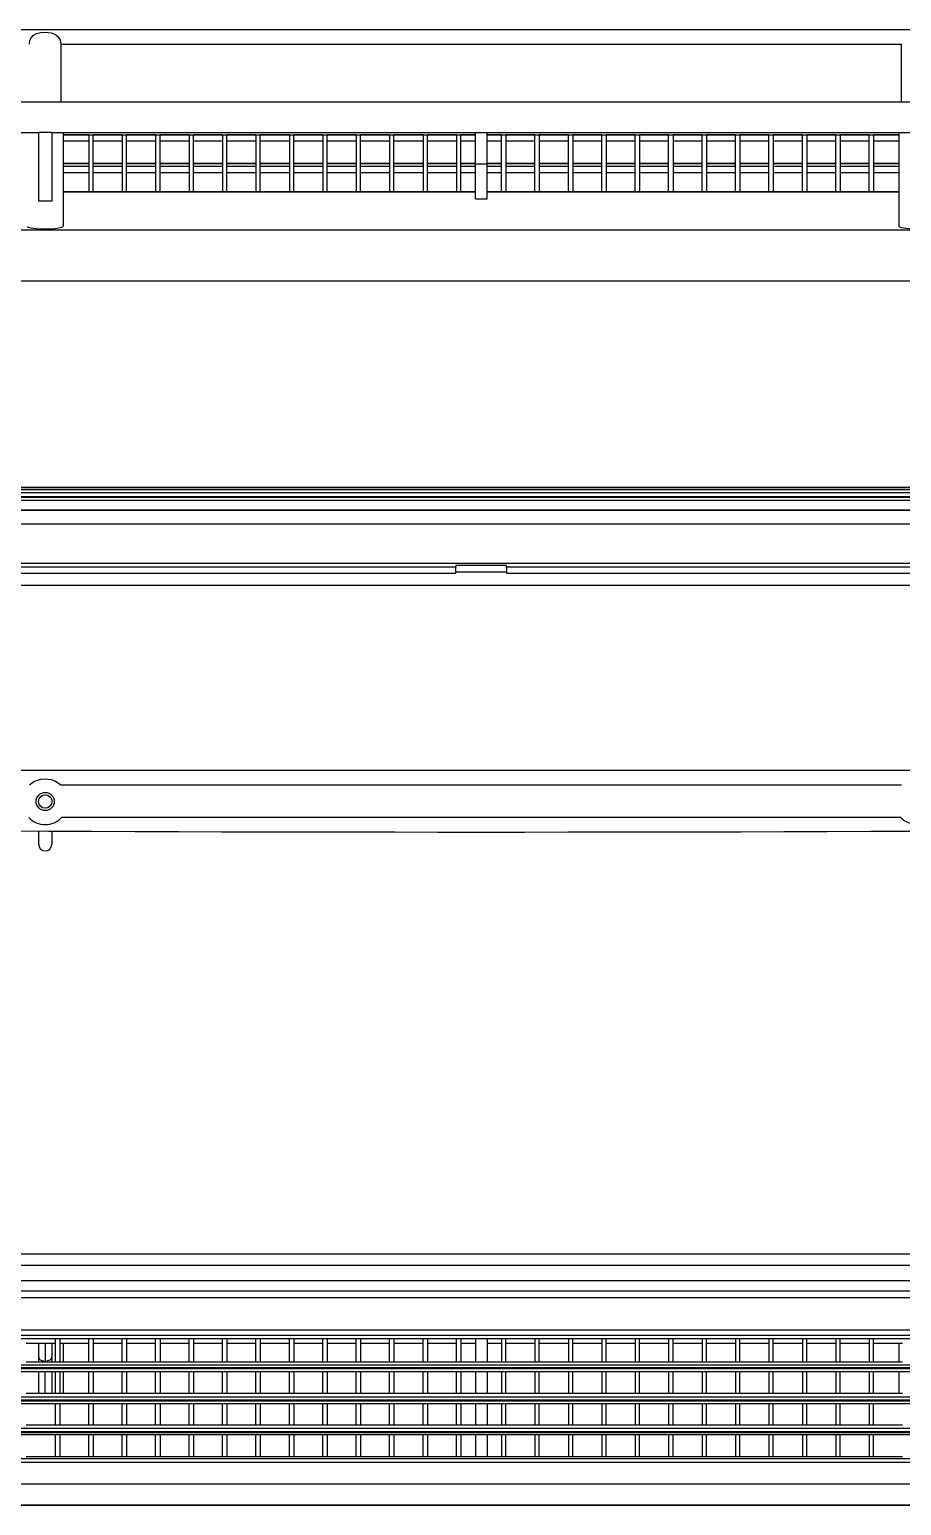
# Model space of a CAD drawing. Extents: x 13 to 261, y 40 to 142.
# Drawn here: x 78.3 to 138.3, y 40 to 141.6 of the extents above; entities that cross this region are included whole.
import ezdxf

# ---------------------------------------------------------------- set-up
doc = ezdxf.new("R2010")
doc.units = 0
doc.header["$MEASUREMENT"] = 0
doc.layers.get('0').update_dxf_attribs({"linetype": 'CONTINUOUS'})

msp = doc.modelspace()

# ---------------------------------------------------------------- linework, layer by layer
at = {"color": 7, "linetype": 'CONTINUOUS'}
for p, q in [((31.84, 141.59), (186.84, 141.59)), ((80.41, 140.59), (138.26, 140.59)), ((80.41, 140.59), (80.41, 136.59)), ((138.26, 136.59), (138.26, 140.59)), ((204.59, 136.59), (14.09, 136.59)), ((78.89, 134.54), (79.79, 134.54)), ((78.89, 129.79), (78.89, 134.54)), ((79.79, 134.54), (79.79, 129.79)), ((80.59, 128.05), (80.59, 134.49)), ((80.59, 134.34), (108.94, 134.34)), ((82.34, 134.34), (80.59, 134.34)), ((82.34, 134.34), (82.34, 130.43)), ((82.64, 130.43), (82.64, 134.34)), ((84.64, 134.34), (82.64, 134.34)), ((84.64, 134.34), (84.64, 130.43)), ((84.94, 130.43), (84.94, 134.34)), ((86.94, 134.34), (84.94, 134.34)), ((86.94, 134.34), (86.94, 130.43)), ((87.24, 130.43), (87.24, 134.34)), ((89.24, 134.34), (87.24, 134.34)), ((89.24, 134.34), (89.24, 130.43)), ((89.54, 130.43), (89.54, 134.34)), ((91.54, 134.34), (89.54, 134.34)), ((91.54, 134.34), (91.54, 130.43)), ((91.84, 130.43), (91.84, 134.34)), ((93.84, 134.34), (91.84, 134.34)), ((93.84, 134.34), (93.84, 130.43)), ((94.14, 130.43), (94.14, 134.34)), ((96.14, 134.34), (94.14, 134.34)), ((96.14, 134.34), (96.14, 130.43)), ((96.44, 130.43), (96.44, 134.34)), ((98.44, 134.34), (96.44, 134.34)), ((98.44, 134.34), (98.44, 130.43)), ((98.74, 130.43), (98.74, 134.34)), ((100.74, 134.34), (98.74, 134.34)), ((100.74, 134.34), (100.74, 130.43)), ((101.04, 130.43), (101.04, 134.34)), ((103.04, 134.34), (101.04, 134.34)), ((103.04, 134.34), (103.04, 130.43)), ((103.34, 130.43), (103.34, 134.34)), ((105.34, 134.34), (103.34, 134.34)), ((105.34, 134.34), (105.34, 130.43)), ((105.64, 130.43), (105.64, 134.34)), ((107.64, 134.34), (105.64, 134.34)), ((107.64, 134.34), (107.64, 130.43)), ((107.94, 130.43), (107.94, 134.34)), ((108.94, 134.34), (107.94, 134.34)), ((109.74, 134.49), (108.94, 134.49)), ((108.94, 132.32), (108.94, 134.49)), ((109.74, 132.32), (109.74, 134.49)), ((109.74, 134.34), (138.09, 134.34)), ((110.74, 134.34), (109.74, 134.34)), ((110.74, 130.43), (110.74, 134.34)), ((111.04, 134.34), (111.04, 130.43)), ((113.04, 134.34), (111.04, 134.34)), ((113.04, 130.43), (113.04, 134.34)), ((113.34, 134.34), (113.34, 130.43)), ((115.34, 134.34), (113.34, 134.34)), ((115.34, 130.43), (115.34, 134.34)), ((115.64, 134.34), (115.64, 130.43)), ((117.64, 134.34), (115.64, 134.34)), ((117.64, 130.43), (117.64, 134.34)), ((117.94, 134.34), (117.94, 130.43)), ((119.94, 134.34), (117.94, 134.34)), ((119.94, 130.43), (119.94, 134.34)), ((120.24, 134.34), (120.24, 130.43)), ((122.24, 134.34), (120.24, 134.34)), ((122.24, 130.43), (122.24, 134.34)), ((122.54, 134.34), (122.54, 130.43)), ((124.54, 134.34), (122.54, 134.34)), ((124.54, 130.43), (124.54, 134.34)), ((124.84, 134.34), (124.84, 130.43)), ((126.84, 134.34), (124.84, 134.34)), ((126.84, 130.43), (126.84, 134.34)), ((127.14, 134.34), (127.14, 130.43)), ((129.14, 134.34), (127.14, 134.34)), ((129.14, 130.43), (129.14, 134.34)), ((129.44, 134.34), (129.44, 130.43)), ((131.44, 134.34), (129.44, 134.34)), ((131.44, 130.43), (131.44, 134.34)), ((131.74, 134.34), (131.74, 130.43)), ((133.74, 134.34), (131.74, 134.34)), ((133.74, 130.43), (133.74, 134.34)), ((134.04, 134.34), (134.04, 130.43)), ((136.04, 134.34), (134.04, 134.34)), ((136.04, 130.43), (136.04, 134.34)), ((136.34, 134.34), (136.34, 130.43)), ((138.09, 134.34), (136.34, 134.34)), ((138.09, 134.49), (138.09, 128.05)), ((82.34, 133.9), (80.59, 133.9)), ((84.64, 133.9), (82.64, 133.9)), ((86.94, 133.9), (84.94, 133.9)), ((89.24, 133.9), (87.24, 133.9)), ((91.54, 133.9), (89.54, 133.9)), ((93.84, 133.9), (91.84, 133.9)), ((96.14, 133.9), (94.14, 133.9)), ((98.44, 133.9), (96.44, 133.9)), ((100.74, 133.9), (98.74, 133.9)), ((103.04, 133.9), (101.04, 133.9)), ((105.34, 133.9), (103.34, 133.9)), ((107.64, 133.9), (105.64, 133.9)), ((108.94, 133.9), (107.94, 133.9)), ((110.74, 133.9), (109.74, 133.9)), ((113.04, 133.9), (111.04, 133.9)), ((115.34, 133.9), (113.34, 133.9)), ((117.64, 133.9), (115.64, 133.9)), ((119.94, 133.9), (117.94, 133.9)), ((122.24, 133.9), (120.24, 133.9)), ((124.54, 133.9), (122.54, 133.9)), ((126.84, 133.9), (124.84, 133.9)), ((129.14, 133.9), (127.14, 133.9)), ((131.44, 133.9), (129.44, 133.9)), ((133.74, 133.9), (131.74, 133.9)), ((136.04, 133.9), (134.04, 133.9)), ((138.09, 133.9), (136.34, 133.9)), ((82.34, 132.37), (80.59, 132.37)), ((82.34, 132.36), (80.59, 132.36)), ((82.34, 132.17), (80.59, 132.17)), ((84.64, 132.37), (82.64, 132.37)), ((84.64, 132.36), (82.64, 132.36)), ((84.64, 132.17), (82.64, 132.17)), ((86.94, 132.37), (84.94, 132.37)), ((86.94, 132.36), (84.94, 132.36)), ((86.94, 132.17), (84.94, 132.17)), ((89.24, 132.37), (87.24, 132.37)), ((89.24, 132.36), (87.24, 132.36)), ((89.24, 132.17), (87.24, 132.17)), ((91.54, 132.37), (89.54, 132.37)), ((91.54, 132.36), (89.54, 132.36)), ((91.54, 132.17), (89.54, 132.17)), ((93.84, 132.37), (91.84, 132.37)), ((93.84, 132.36), (91.84, 132.36)), ((93.84, 132.17), (91.84, 132.17)), ((96.14, 132.37), (94.14, 132.37)), ((96.14, 132.36), (94.14, 132.36)), ((96.14, 132.17), (94.14, 132.17)), ((98.44, 132.37), (96.44, 132.37)), ((98.44, 132.36), (96.44, 132.36)), ((98.44, 132.17), (96.44, 132.17)), ((100.74, 132.37), (98.74, 132.37)), ((100.74, 132.36), (98.74, 132.36)), ((100.74, 132.17), (98.74, 132.17)), ((103.04, 132.37), (101.04, 132.37)), ((103.04, 132.36), (101.04, 132.36)), ((103.04, 132.17), (101.04, 132.17)), ((105.34, 132.37), (103.34, 132.37)), ((105.34, 132.36), (103.34, 132.36)), ((105.34, 132.17), (103.34, 132.17)), ((107.64, 132.37), (105.64, 132.37)), ((107.64, 132.36), (105.64, 132.36)), ((107.64, 132.17), (105.64, 132.17)), ((108.94, 132.37), (107.94, 132.37)), ((108.94, 132.36), (107.94, 132.36)), ((108.94, 132.17), (107.94, 132.17)), ((109.74, 132.32), (108.94, 132.32)), ((108.94, 129.94), (108.94, 132.32)), ((110.74, 132.37), (109.74, 132.37)), ((110.74, 132.36), (109.74, 132.36)), ((109.74, 129.94), (109.74, 132.32)), ((110.74, 132.17), (109.74, 132.17)), ((113.04, 132.37), (111.04, 132.37)), ((113.04, 132.36), (111.04, 132.36)), ((113.04, 132.17), (111.04, 132.17)), ((115.34, 132.37), (113.34, 132.37)), ((115.34, 132.36), (113.34, 132.36)), ((115.34, 132.17), (113.34, 132.17)), ((117.64, 132.37), (115.64, 132.37)), ((117.64, 132.36), (115.64, 132.36)), ((117.64, 132.17), (115.64, 132.17)), ((119.94, 132.37), (117.94, 132.37)), ((119.94, 132.36), (117.94, 132.36)), ((119.94, 132.17), (117.94, 132.17)), ((122.24, 132.37), (120.24, 132.37)), ((122.24, 132.36), (120.24, 132.36)), ((122.24, 132.17), (120.24, 132.17)), ((124.54, 132.37), (122.54, 132.37)), ((124.54, 132.36), (122.54, 132.36)), ((124.54, 132.17), (122.54, 132.17)), ((126.84, 132.37), (124.84, 132.37)), ((126.84, 132.36), (124.84, 132.36)), ((126.84, 132.17), (124.84, 132.17)), ((129.14, 132.37), (127.14, 132.37)), ((129.14, 132.36), (127.14, 132.36)), ((129.14, 132.17), (127.14, 132.17)), ((131.44, 132.37), (129.44, 132.37)), ((131.44, 132.36), (129.44, 132.36)), ((131.44, 132.17), (129.44, 132.17)), ((133.74, 132.37), (131.74, 132.37)), ((133.74, 132.36), (131.74, 132.36)), ((133.74, 132.17), (131.74, 132.17)), ((136.04, 132.37), (134.04, 132.37)), ((136.04, 132.36), (134.04, 132.36)), ((136.04, 132.17), (134.04, 132.17)), ((138.09, 132.37), (136.34, 132.37)), ((138.09, 132.36), (136.34, 132.36)), ((138.09, 132.17), (136.34, 132.17)), ((82.34, 131.72), (80.59, 131.72)), ((84.64, 131.72), (82.64, 131.72)), ((86.94, 131.72), (84.94, 131.72)), ((89.24, 131.72), (87.24, 131.72)), ((91.54, 131.72), (89.54, 131.72)), ((93.84, 131.72), (91.84, 131.72)), ((96.14, 131.72), (94.14, 131.72)), ((98.44, 131.72), (96.44, 131.72)), ((100.74, 131.72), (98.74, 131.72)), ((103.04, 131.72), (101.04, 131.72)), ((105.34, 131.72), (103.34, 131.72)), ((107.64, 131.72), (105.64, 131.72)), ((108.94, 131.72), (107.94, 131.72)), ((110.74, 131.72), (109.74, 131.72)), ((113.04, 131.72), (111.04, 131.72)), ((115.34, 131.72), (113.34, 131.72)), ((117.64, 131.72), (115.64, 131.72)), ((119.94, 131.72), (117.94, 131.72)), ((122.24, 131.72), (120.24, 131.72)), ((124.54, 131.72), (122.54, 131.72)), ((126.84, 131.72), (124.84, 131.72)), ((129.14, 131.72), (127.14, 131.72)), ((131.44, 131.72), (129.44, 131.72)), ((133.74, 131.72), (131.74, 131.72)), ((136.04, 131.72), (134.04, 131.72)), ((138.09, 131.72), (136.34, 131.72)), ((108.94, 130.43), (80.59, 130.43)), ((108.94, 130.41), (80.59, 130.41)), ((138.09, 130.43), (109.74, 130.43)), ((138.09, 130.41), (109.74, 130.41)), ((79.79, 129.79), (78.89, 129.79)), ((108.94, 129.94), (109.74, 129.94)), ((185.84, 127.79), (32.84, 127.79)), ((25.67, 124.29), (193, 124.29)), ((188.29, 109.94), (30.39, 109.94)), ((30.39, 109.93), (188.29, 109.93)), ((30.41, 110.1), (188.29, 110.1)), ((188.29, 109.41), (30.39, 109.41)), ((30.39, 109.4), (188.29, 109.4)), ((188.22, 109.42), (30.45, 109.42)), ((188.09, 109.18), (30.58, 109.18)), ((188.09, 109.7), (30.59, 109.7)), ((187.09, 108.52), (31.59, 108.52)), ((187.09, 108.5), (31.59, 108.5)), ((188.39, 107.56), (30.29, 107.56)), ((188.39, 104.85), (30.29, 104.85)), ((111.09, 104.7), (107.59, 104.7)), ((107.59, 104.7), (107.59, 104.59)), ((111.09, 104.59), (111.09, 104.7)), ((107.59, 104.59), (56.64, 104.59)), ((56.64, 104.18), (107.59, 104.18)), ((107.59, 104.18), (107.59, 104.59)), ((107.59, 104.27), (111.09, 104.27)), ((162.04, 104.59), (111.09, 104.59)), ((111.09, 104.59), (111.09, 104.18)), ((111.09, 104.18), (162.04, 104.18)), ((186.84, 103.32), (31.84, 103.32)), ((31.84, 90.61), (186.84, 90.61)), ((80.41, 89.61), (138.26, 89.61)), ((78.89, 85.51), (78.89, 86.42)), ((79.79, 86.42), (79.79, 85.51)), ((138.21, 87.36), (80.46, 87.36)), ((193, 57.31), (25.67, 57.31)), ((13.09, 56.56), (205.59, 56.56)), ((205.59, 55.46), (13.09, 55.46)), ((188.48, 54.76), (30.19, 54.76)), ((188.39, 54.75), (30.29, 54.75)), ((188.39, 54.29), (30.29, 54.29)), ((188.39, 52.07), (30.29, 52.07)), ((31.59, 51.74), (187.09, 51.74)), ((31.59, 51.5), (187.09, 51.5)), ((78.04, 51.17), (80.04, 51.17)), ((78.89, 50.21), (78.89, 51.17)), ((79.34, 51.17), (79.34, 49.95)), ((79.79, 51.17), (79.79, 50.21)), ((80.04, 49.88), (80.04, 51.5)), ((80.34, 51.5), (80.34, 49.88)), ((80.34, 51.17), (82.34, 51.17)), ((80.59, 49.88), (80.59, 51.17)), ((82.34, 49.88), (82.34, 51.5)), ((82.64, 51.5), (82.64, 49.88)), ((82.64, 51.17), (84.64, 51.17)), ((84.64, 49.88), (84.64, 51.5)), ((84.94, 51.5), (84.94, 49.88)), ((84.94, 51.17), (86.94, 51.17)), ((86.94, 49.88), (86.94, 51.5)), ((87.24, 51.5), (87.24, 49.88)), ((87.24, 51.17), (89.24, 51.17)), ((89.24, 49.88), (89.24, 51.5)), ((89.54, 51.5), (89.54, 49.88)), ((89.54, 51.17), (91.54, 51.17)), ((91.54, 49.88), (91.54, 51.5)), ((91.84, 51.5), (91.84, 49.88)), ((91.84, 51.17), (93.84, 51.17)), ((93.84, 49.88), (93.84, 51.5)), ((94.14, 51.5), (94.14, 49.88)), ((94.14, 51.17), (96.14, 51.17)), ((96.14, 49.88), (96.14, 51.5)), ((96.44, 51.5), (96.44, 49.88)), ((96.44, 51.17), (98.44, 51.17)), ((98.44, 49.88), (98.44, 51.5)), ((98.74, 51.5), (98.74, 49.88)), ((98.74, 51.17), (100.74, 51.17)), ((100.74, 49.88), (100.74, 51.5)), ((101.04, 51.5), (101.04, 49.88)), ((101.04, 51.17), (103.04, 51.17)), ((103.04, 49.88), (103.04, 51.5)), ((103.34, 51.5), (103.34, 49.88)), ((103.34, 51.17), (105.34, 51.17)), ((105.34, 49.88), (105.34, 51.5)), ((105.64, 51.5), (105.64, 49.88)), ((105.64, 51.17), (107.64, 51.17)), ((107.64, 49.88), (107.64, 51.5)), ((107.94, 51.5), (107.94, 49.88)), ((107.94, 51.17), (108.94, 51.17)), ((108.94, 51.5), (108.94, 49.88)), ((109.74, 51.5), (109.74, 49.88)), ((109.74, 51.17), (110.74, 51.17)), ((110.74, 51.5), (110.74, 49.88)), ((111.04, 49.88), (111.04, 51.5)), ((111.04, 51.17), (113.04, 51.17)), ((113.04, 51.5), (113.04, 49.88)), ((113.34, 49.88), (113.34, 51.5)), ((113.34, 51.17), (115.34, 51.17)), ((115.34, 51.5), (115.34, 49.88)), ((115.64, 49.88), (115.64, 51.5)), ((115.64, 51.17), (117.64, 51.17)), ((117.64, 51.5), (117.64, 49.88)), ((117.94, 49.88), (117.94, 51.5)), ((117.94, 51.17), (119.94, 51.17)), ((119.94, 51.5), (119.94, 49.88)), ((120.24, 49.88), (120.24, 51.5)), ((120.24, 51.17), (122.24, 51.17)), ((122.24, 51.5), (122.24, 49.88)), ((122.54, 49.88), (122.54, 51.5)), ((122.54, 51.17), (124.54, 51.17)), ((124.54, 51.5), (124.54, 49.88)), ((124.84, 49.88), (124.84, 51.5)), ((124.84, 51.17), (126.84, 51.17)), ((126.84, 51.5), (126.84, 49.88)), ((127.14, 49.88), (127.14, 51.5)), ((127.14, 51.17), (129.14, 51.17)), ((129.14, 51.5), (129.14, 49.88)), ((129.44, 49.88), (129.44, 51.5)), ((129.44, 51.17), (131.44, 51.17)), ((131.44, 51.5), (131.44, 49.88)), ((131.74, 49.88), (131.74, 51.5)), ((131.74, 51.17), (133.74, 51.17)), ((133.74, 51.5), (133.74, 49.88)), ((134.04, 49.88), (134.04, 51.5)), ((134.04, 51.17), (136.04, 51.17)), ((136.04, 51.5), (136.04, 49.88)), ((136.34, 49.88), (136.34, 51.5)), ((136.34, 51.17), (138.34, 51.17)), ((138.09, 51.17), (138.09, 49.88)), ((80.04, 49.88), (78.04, 49.88)), ((78.89, 49.88), (78.89, 50.21)), ((79.34, 49.88), (79.34, 49.95)), ((79.79, 50.21), (79.79, 49.88)), ((80.34, 49.88), (80.04, 49.88)), ((82.34, 49.88), (80.34, 49.88)), ((82.64, 49.88), (82.34, 49.88)), ((84.64, 49.88), (82.64, 49.88)), ((84.94, 49.88), (84.64, 49.88)), ((86.94, 49.88), (84.94, 49.88)), ((87.24, 49.88), (86.94, 49.88)), ((89.24, 49.88), (87.24, 49.88)), ((89.54, 49.88), (89.24, 49.88)), ((91.54, 49.88), (89.54, 49.88)), ((91.84, 49.88), (91.54, 49.88)), ((93.84, 49.88), (91.84, 49.88)), ((94.14, 49.88), (93.84, 49.88)), ((96.14, 49.88), (94.14, 49.88)), ((96.44, 49.88), (96.14, 49.88)), ((98.44, 49.88), (96.44, 49.88)), ((98.74, 49.88), (98.44, 49.88)), ((100.74, 49.88), (98.74, 49.88)), ((101.04, 49.88), (100.74, 49.88)), ((103.04, 49.88), (101.04, 49.88)), ((103.34, 49.88), (103.04, 49.88)), ((105.34, 49.88), (103.34, 49.88)), ((105.64, 49.88), (105.34, 49.88)), ((107.64, 49.88), (105.64, 49.88)), ((107.94, 49.88), (107.64, 49.88)), ((108.94, 49.88), (107.94, 49.88)), ((109.74, 49.88), (108.94, 49.88)), ((110.74, 49.88), (109.74, 49.88)), ((111.04, 49.88), (110.74, 49.88)), ((113.04, 49.88), (111.04, 49.88)), ((113.34, 49.88), (113.04, 49.88)), ((115.34, 49.88), (113.34, 49.88)), ((115.64, 49.88), (115.34, 49.88)), ((117.64, 49.88), (115.64, 49.88)), ((117.94, 49.88), (117.64, 49.88)), ((119.94, 49.88), (117.94, 49.88)), ((120.24, 49.88), (119.94, 49.88)), ((122.24, 49.88), (120.24, 49.88)), ((122.54, 49.88), (122.24, 49.88)), ((124.54, 49.88), (122.54, 49.88)), ((124.84, 49.88), (124.54, 49.88)), ((126.84, 49.88), (124.84, 49.88)), ((127.14, 49.88), (126.84, 49.88)), ((129.14, 49.88), (127.14, 49.88)), ((129.44, 49.88), (129.14, 49.88)), ((131.44, 49.88), (129.44, 49.88)), ((131.74, 49.88), (131.44, 49.88)), ((133.74, 49.88), (131.74, 49.88)), ((134.04, 49.88), (133.74, 49.88)), ((136.04, 49.88), (134.04, 49.88)), ((136.34, 49.88), (136.04, 49.88)), ((138.34, 49.88), (136.34, 49.88)), ((188.29, 49.49), (30.39, 49.49)), ((30.39, 49.44), (188.29, 49.44)), ((30.58, 49.69), (188.09, 49.69)), ((30.59, 49.24), (188.09, 49.24)), ((78.89, 47.71), (78.89, 49.24)), ((79.34, 47.71), (79.34, 49.24)), ((79.79, 49.24), (79.79, 47.71)), ((80.04, 47.71), (80.04, 49.24)), ((80.34, 49.24), (80.34, 47.71)), ((80.59, 47.71), (80.59, 49.24)), ((82.34, 47.71), (82.34, 49.24)), ((82.64, 49.24), (82.64, 47.71)), ((84.64, 47.71), (84.64, 49.24)), ((84.94, 49.24), (84.94, 47.71)), ((86.94, 47.71), (86.94, 49.24)), ((87.24, 49.24), (87.24, 47.71)), ((89.24, 47.71), (89.24, 49.24)), ((89.54, 49.24), (89.54, 47.71)), ((91.54, 47.71), (91.54, 49.24)), ((91.84, 49.24), (91.84, 47.71)), ((93.84, 47.71), (93.84, 49.24)), ((94.14, 49.24), (94.14, 47.71)), ((96.14, 47.71), (96.14, 49.24)), ((96.44, 49.24), (96.44, 47.71)), ((98.44, 47.71), (98.44, 49.24)), ((98.74, 49.24), (98.74, 47.71)), ((100.74, 47.71), (100.74, 49.24)), ((101.04, 49.24), (101.04, 47.71)), ((103.04, 47.71), (103.04, 49.24)), ((103.34, 49.24), (103.34, 47.71)), ((105.34, 47.71), (105.34, 49.24)), ((105.64, 49.24), (105.64, 47.71)), ((107.64, 47.71), (107.64, 49.24)), ((107.94, 49.24), (107.94, 47.71)), ((108.94, 49.24), (108.94, 47.71)), ((109.74, 49.24), (109.74, 47.71)), ((110.74, 49.24), (110.74, 47.71)), ((111.04, 47.71), (111.04, 49.24)), ((113.04, 49.24), (113.04, 47.71)), ((113.34, 47.71), (113.34, 49.24)), ((115.34, 49.24), (115.34, 47.71)), ((115.64, 47.71), (115.64, 49.24)), ((117.64, 49.24), (117.64, 47.71)), ((117.94, 47.71), (117.94, 49.24)), ((119.94, 49.24), (119.94, 47.71)), ((120.24, 47.71), (120.24, 49.24)), ((122.24, 49.24), (122.24, 47.71)), ((122.54, 47.71), (122.54, 49.24)), ((124.54, 49.24), (124.54, 47.71)), ((124.84, 47.71), (124.84, 49.24)), ((126.84, 49.24), (126.84, 47.71)), ((127.14, 47.71), (127.14, 49.24)), ((129.14, 49.24), (129.14, 47.71)), ((129.44, 47.71), (129.44, 49.24)), ((131.44, 49.24), (131.44, 47.71)), ((131.74, 47.71), (131.74, 49.24)), ((133.74, 49.24), (133.74, 47.71)), ((134.04, 47.71), (134.04, 49.24)), ((136.04, 49.24), (136.04, 47.71)), ((136.34, 47.71), (136.34, 49.24)), ((138.09, 49.24), (138.09, 47.71)), ((188.29, 47.25), (30.39, 47.25)), ((30.39, 47.2), (188.29, 47.2)), ((30.58, 47.03), (188.09, 47.03)), ((30.59, 47.48), (188.09, 47.48)), ((80.04, 47.71), (78.04, 47.71)), ((80.34, 47.71), (80.04, 47.71)), ((80.04, 45.53), (80.04, 47.03)), ((82.34, 47.71), (80.34, 47.71)), ((80.34, 47.03), (80.34, 45.53)), ((82.64, 47.71), (82.34, 47.71)), ((82.34, 45.53), (82.34, 47.03)), ((84.64, 47.71), (82.64, 47.71)), ((82.64, 47.03), (82.64, 45.53)), ((84.94, 47.71), (84.64, 47.71)), ((84.64, 45.53), (84.64, 47.03)), ((86.94, 47.71), (84.94, 47.71)), ((84.94, 47.03), (84.94, 45.53)), ((87.24, 47.71), (86.94, 47.71)), ((86.94, 45.53), (86.94, 47.03)), ((89.24, 47.71), (87.24, 47.71)), ((87.24, 47.03), (87.24, 45.53)), ((89.54, 47.71), (89.24, 47.71)), ((89.24, 45.53), (89.24, 47.03)), ((91.54, 47.71), (89.54, 47.71)), ((89.54, 47.03), (89.54, 45.53)), ((91.84, 47.71), (91.54, 47.71)), ((91.54, 45.53), (91.54, 47.03)), ((93.84, 47.71), (91.84, 47.71)), ((91.84, 47.03), (91.84, 45.53)), ((94.14, 47.71), (93.84, 47.71)), ((93.84, 45.53), (93.84, 47.03)), ((96.14, 47.71), (94.14, 47.71)), ((94.14, 47.03), (94.14, 45.53)), ((96.44, 47.71), (96.14, 47.71)), ((96.14, 45.53), (96.14, 47.03)), ((98.44, 47.71), (96.44, 47.71)), ((96.44, 47.03), (96.44, 45.53)), ((98.74, 47.71), (98.44, 47.71)), ((98.44, 45.53), (98.44, 47.03)), ((100.74, 47.71), (98.74, 47.71)), ((98.74, 47.03), (98.74, 45.53)), ((101.04, 47.71), (100.74, 47.71)), ((100.74, 45.53), (100.74, 47.03)), ((103.04, 47.71), (101.04, 47.71)), ((101.04, 47.03), (101.04, 45.53)), ((103.34, 47.71), (103.04, 47.71)), ((103.04, 45.53), (103.04, 47.03)), ((105.34, 47.71), (103.34, 47.71)), ((103.34, 47.03), (103.34, 45.53)), ((105.64, 47.71), (105.34, 47.71)), ((105.34, 45.53), (105.34, 47.03)), ((107.64, 47.71), (105.64, 47.71)), ((105.64, 47.03), (105.64, 45.53)), ((107.94, 47.71), (107.64, 47.71)), ((107.64, 45.53), (107.64, 47.03)), ((108.94, 47.71), (107.94, 47.71)), ((107.94, 47.03), (107.94, 45.53)), ((109.74, 47.71), (108.94, 47.71)), ((108.94, 47.03), (108.94, 45.53)), ((110.74, 47.71), (109.74, 47.71)), ((109.74, 47.03), (109.74, 45.53)), ((111.04, 47.71), (110.74, 47.71)), ((110.74, 47.03), (110.74, 45.53)), ((113.04, 47.71), (111.04, 47.71)), ((111.04, 45.53), (111.04, 47.03)), ((113.34, 47.71), (113.04, 47.71)), ((113.04, 47.03), (113.04, 45.53)), ((115.34, 47.71), (113.34, 47.71)), ((113.34, 45.53), (113.34, 47.03)), ((115.64, 47.71), (115.34, 47.71)), ((115.34, 47.03), (115.34, 45.53)), ((117.64, 47.71), (115.64, 47.71)), ((115.64, 45.53), (115.64, 47.03)), ((117.94, 47.71), (117.64, 47.71)), ((117.64, 47.03), (117.64, 45.53)), ((119.94, 47.71), (117.94, 47.71)), ((117.94, 45.53), (117.94, 47.03)), ((120.24, 47.71), (119.94, 47.71)), ((119.94, 47.03), (119.94, 45.53)), ((122.24, 47.71), (120.24, 47.71)), ((120.24, 45.53), (120.24, 47.03)), ((122.54, 47.71), (122.24, 47.71)), ((122.24, 47.03), (122.24, 45.53)), ((124.54, 47.71), (122.54, 47.71)), ((122.54, 45.53), (122.54, 47.03)), ((124.84, 47.71), (124.54, 47.71)), ((124.54, 47.03), (124.54, 45.53)), ((126.84, 47.71), (124.84, 47.71)), ((124.84, 45.53), (124.84, 47.03)), ((127.14, 47.71), (126.84, 47.71)), ((126.84, 47.03), (126.84, 45.53)), ((129.14, 47.71), (127.14, 47.71)), ((127.14, 45.53), (127.14, 47.03)), ((129.44, 47.71), (129.14, 47.71)), ((129.14, 47.03), (129.14, 45.53)), ((131.44, 47.71), (129.44, 47.71)), ((129.44, 45.53), (129.44, 47.03)), ((131.74, 47.71), (131.44, 47.71)), ((131.44, 47.03), (131.44, 45.53)), ((133.74, 47.71), (131.74, 47.71)), ((131.74, 45.53), (131.74, 47.03)), ((134.04, 47.71), (133.74, 47.71)), ((133.74, 47.03), (133.74, 45.53)), ((136.04, 47.71), (134.04, 47.71)), ((134.04, 45.53), (134.04, 47.03)), ((136.34, 47.71), (136.04, 47.71)), ((136.04, 47.03), (136.04, 45.53)), ((138.34, 47.71), (136.34, 47.71)), ((136.34, 45.53), (136.34, 47.03)), ((188.29, 45.08), (30.39, 45.08)), ((30.39, 45.03), (188.29, 45.03)), ((30.57, 44.89), (188.1, 44.89)), ((30.59, 45.34), (188.09, 45.34)), ((80.04, 45.53), (78.04, 45.53)), ((80.34, 45.53), (80.04, 45.53)), ((80.04, 43.36), (80.04, 44.89)), ((82.34, 45.53), (80.34, 45.53)), ((80.34, 44.89), (80.34, 43.36)), ((82.64, 45.53), (82.34, 45.53)), ((82.34, 43.36), (82.34, 44.89)), ((84.64, 45.53), (82.64, 45.53)), ((82.64, 44.89), (82.64, 43.36)), ((84.94, 45.53), (84.64, 45.53)), ((84.64, 43.36), (84.64, 44.89)), ((86.94, 45.53), (84.94, 45.53)), ((84.94, 44.89), (84.94, 43.36)), ((87.24, 45.53), (86.94, 45.53)), ((86.94, 43.36), (86.94, 44.89)), ((89.24, 45.53), (87.24, 45.53)), ((87.24, 44.89), (87.24, 43.36)), ((89.54, 45.53), (89.24, 45.53)), ((89.24, 43.36), (89.24, 44.89)), ((91.54, 45.53), (89.54, 45.53)), ((89.54, 44.89), (89.54, 43.36)), ((91.84, 45.53), (91.54, 45.53)), ((91.54, 43.36), (91.54, 44.89)), ((93.84, 45.53), (91.84, 45.53)), ((91.84, 44.89), (91.84, 43.36)), ((94.14, 45.53), (93.84, 45.53)), ((93.84, 43.36), (93.84, 44.89)), ((96.14, 45.53), (94.14, 45.53)), ((94.14, 44.89), (94.14, 43.36)), ((96.44, 45.53), (96.14, 45.53)), ((96.14, 43.36), (96.14, 44.89)), ((98.44, 45.53), (96.44, 45.53)), ((96.44, 44.89), (96.44, 43.36)), ((98.74, 45.53), (98.44, 45.53)), ((98.44, 43.36), (98.44, 44.89)), ((100.74, 45.53), (98.74, 45.53)), ((98.74, 44.89), (98.74, 43.36)), ((101.04, 45.53), (100.74, 45.53)), ((100.74, 43.36), (100.74, 44.89)), ((103.04, 45.53), (101.04, 45.53)), ((101.04, 44.89), (101.04, 43.36)), ((103.34, 45.53), (103.04, 45.53)), ((103.04, 43.36), (103.04, 44.89)), ((105.34, 45.53), (103.34, 45.53)), ((103.34, 44.89), (103.34, 43.36)), ((105.64, 45.53), (105.34, 45.53)), ((105.34, 43.36), (105.34, 44.89)), ((107.64, 45.53), (105.64, 45.53)), ((105.64, 44.89), (105.64, 43.36)), ((107.94, 45.53), (107.64, 45.53)), ((107.64, 43.36), (107.64, 44.89)), ((108.94, 45.53), (107.94, 45.53)), ((107.94, 44.89), (107.94, 43.36)), ((109.74, 45.53), (108.94, 45.53)), ((108.94, 44.89), (108.94, 43.36)), ((110.74, 45.53), (109.74, 45.53)), ((109.74, 44.89), (109.74, 43.36)), ((111.04, 45.53), (110.74, 45.53)), ((110.74, 44.89), (110.74, 43.36)), ((113.04, 45.53), (111.04, 45.53)), ((111.04, 43.36), (111.04, 44.89)), ((113.34, 45.53), (113.04, 45.53)), ((113.04, 44.89), (113.04, 43.36)), ((115.34, 45.53), (113.34, 45.53)), ((113.34, 43.36), (113.34, 44.89)), ((115.64, 45.53), (115.34, 45.53)), ((115.34, 44.89), (115.34, 43.36)), ((117.64, 45.53), (115.64, 45.53)), ((115.64, 43.36), (115.64, 44.89)), ((117.94, 45.53), (117.64, 45.53)), ((117.64, 44.89), (117.64, 43.36)), ((119.94, 45.53), (117.94, 45.53)), ((117.94, 43.36), (117.94, 44.89)), ((120.24, 45.53), (119.94, 45.53)), ((119.94, 44.89), (119.94, 43.36)), ((122.24, 45.53), (120.24, 45.53)), ((120.24, 43.36), (120.24, 44.89)), ((122.54, 45.53), (122.24, 45.53)), ((122.24, 44.89), (122.24, 43.36)), ((124.54, 45.53), (122.54, 45.53)), ((122.54, 43.36), (122.54, 44.89)), ((124.84, 45.53), (124.54, 45.53)), ((124.54, 44.89), (124.54, 43.36)), ((126.84, 45.53), (124.84, 45.53)), ((124.84, 43.36), (124.84, 44.89)), ((127.14, 45.53), (126.84, 45.53)), ((126.84, 44.89), (126.84, 43.36)), ((129.14, 45.53), (127.14, 45.53)), ((127.14, 43.36), (127.14, 44.89)), ((129.44, 45.53), (129.14, 45.53)), ((129.14, 44.89), (129.14, 43.36)), ((131.44, 45.53), (129.44, 45.53)), ((129.44, 43.36), (129.44, 44.89)), ((131.74, 45.53), (131.44, 45.53)), ((131.44, 44.89), (131.44, 43.36)), ((133.74, 45.53), (131.74, 45.53)), ((131.74, 43.36), (131.74, 44.89)), ((134.04, 45.53), (133.74, 45.53)), ((133.74, 44.89), (133.74, 43.36)), ((136.04, 45.53), (134.04, 45.53)), ((134.04, 43.36), (134.04, 44.89)), ((136.34, 45.53), (136.04, 45.53)), ((136.04, 44.89), (136.04, 43.36)), ((138.34, 45.53), (136.34, 45.53)), ((136.34, 43.36), (136.34, 44.89)), ((31.59, 43.25), (187.09, 43.25)), ((187.09, 42.96), (31.59, 42.96)), ((80.04, 43.36), (78.04, 43.36)), ((80.34, 43.36), (80.04, 43.36)), ((82.34, 43.36), (80.34, 43.36)), ((82.64, 43.36), (82.34, 43.36)), ((84.64, 43.36), (82.64, 43.36)), ((84.94, 43.36), (84.64, 43.36)), ((86.94, 43.36), (84.94, 43.36)), ((87.24, 43.36), (86.94, 43.36)), ((89.24, 43.36), (87.24, 43.36)), ((89.54, 43.36), (89.24, 43.36)), ((91.54, 43.36), (89.54, 43.36)), ((91.84, 43.36), (91.54, 43.36)), ((93.84, 43.36), (91.84, 43.36)), ((94.14, 43.36), (93.84, 43.36)), ((96.14, 43.36), (94.14, 43.36)), ((96.44, 43.36), (96.14, 43.36)), ((98.44, 43.36), (96.44, 43.36)), ((98.74, 43.36), (98.44, 43.36)), ((100.74, 43.36), (98.74, 43.36)), ((101.04, 43.36), (100.74, 43.36)), ((103.04, 43.36), (101.04, 43.36)), ((103.34, 43.36), (103.04, 43.36)), ((105.34, 43.36), (103.34, 43.36)), ((105.64, 43.36), (105.34, 43.36)), ((107.64, 43.36), (105.64, 43.36)), ((107.94, 43.36), (107.64, 43.36)), ((108.94, 43.36), (107.94, 43.36)), ((109.74, 43.36), (108.94, 43.36)), ((110.74, 43.36), (109.74, 43.36)), ((111.04, 43.36), (110.74, 43.36)), ((113.04, 43.36), (111.04, 43.36)), ((113.34, 43.36), (113.04, 43.36)), ((115.34, 43.36), (113.34, 43.36)), ((115.64, 43.36), (115.34, 43.36)), ((117.64, 43.36), (115.64, 43.36)), ((117.94, 43.36), (117.64, 43.36)), ((119.94, 43.36), (117.94, 43.36)), ((120.24, 43.36), (119.94, 43.36)), ((122.24, 43.36), (120.24, 43.36)), ((122.54, 43.36), (122.24, 43.36)), ((124.54, 43.36), (122.54, 43.36)), ((124.84, 43.36), (124.54, 43.36)), ((126.84, 43.36), (124.84, 43.36)), ((127.14, 43.36), (126.84, 43.36)), ((129.14, 43.36), (127.14, 43.36)), ((129.44, 43.36), (129.14, 43.36)), ((131.44, 43.36), (129.44, 43.36)), ((131.74, 43.36), (131.44, 43.36)), ((133.74, 43.36), (131.74, 43.36)), ((134.04, 43.36), (133.74, 43.36)), ((136.04, 43.36), (134.04, 43.36)), ((136.34, 43.36), (136.04, 43.36)), ((138.34, 43.36), (136.34, 43.36)), ((188.39, 41.47), (30.29, 41.47)), ((188.39, 40.04), (30.29, 40.04)), ((186.84, 40.01), (31.84, 40.01)), ((56.64, 40.03), (107.59, 40.03)), ((107.59, 40.03), (56.64, 40.03)), ((107.59, 40.03), (107.59, 40.03)), ((111.09, 40.03), (107.59, 40.03)), ((107.59, 40.03), (107.59, 40.03)), ((111.09, 40.03), (162.04, 40.03)), ((162.04, 40.03), (111.09, 40.03)), ((111.09, 40.03), (111.09, 40.03)), ((111.09, 40.03), (111.09, 40.03))]:
    msp.add_line(p, q, dxfattribs=at)
at = {"color": 7, "linetype": 'CONTINUOUS', "flags": 128}
for points in [[(78.26, 140.59), (78.29, 140.83), (78.38, 141.03), (78.53, 141.2), (78.74, 141.31), (79.03, 141.39), (79.34, 141.41), (79.74, 141.37), (80.05, 141.26), (80.24, 141.1), (80.37, 140.87), (80.41, 140.63), (80.41, 140.59)], [(78.89, 134.49), (61.65, 134.49), (37.8, 134.49), (13.96, 134.49)], [(138.89, 134.49), (133.18, 134.49), (109.34, 134.49), (85.49, 134.49), (79.79, 134.49)], [(80.58, 128.04), (80.54, 127.99), (80.45, 127.96), (80.16, 127.9), (79.83, 127.86), (79.45, 127.85), (78.97, 127.86), (78.73, 127.87), (78.52, 127.9), (78.24, 127.95), (78.1, 128.02)], [(140.58, 128.05), (140.58, 128.02), (140.51, 127.98), (140.38, 127.94), (140.09, 127.89), (139.83, 127.87), (139.55, 127.85), (139.29, 127.85), (139.04, 127.85), (138.78, 127.87), (138.56, 127.89), (138.26, 127.95), (138.14, 127.99), (138.09, 128.04), (138.09, 128.04)], [(78.26, 89.61), (78.29, 89.63), (78.38, 89.71), (78.53, 89.81), (78.74, 89.91), (79.03, 90), (79.34, 90.03), (79.74, 89.98), (80.05, 89.86), (80.24, 89.74), (80.37, 89.64), (80.41, 89.61), (80.41, 89.61)], [(78.89, 50.21), (78.91, 50.13), (78.99, 50.04), (79.1, 49.98), (79.17, 49.96), (79.21, 49.96), (79.23, 49.95), (79.24, 49.95), (79.24, 49.95), (79.24, 49.95), (79.25, 49.95), (79.25, 49.95), (79.25, 49.95), (79.25, 49.95), (79.25, 49.95), (79.25, 49.95), (79.25, 49.95), (79.25, 49.95), (79.25, 49.95), (79.34, 49.95)], [(79.34, 49.95), (79.38, 49.95), (79.4, 49.95), (79.41, 49.95), (79.42, 49.95), (79.42, 49.95), (79.42, 49.95), (79.43, 49.95), (79.43, 49.95), (79.43, 49.95), (79.43, 49.95), (79.43, 49.95), (79.43, 49.95), (79.43, 49.95), (79.43, 49.95), (79.43, 49.95), (79.55, 49.98), (79.68, 50.04), (79.77, 50.12), (79.79, 50.21)]]:
    msp.add_lwpolyline(points, dxfattribs=at)
at = {"color": 7, "linetype": 'CONTINUOUS'}
for radius in [0.625, 0.462]:
    msp.add_circle((79.34, 88.46), radius, dxfattribs=at)
for centre, radius, start, end in [((109.34, 7086.36), 7000, 269.220344, 270.779656), ((79.34, 88.46), 1.58, 224.2998, 315.7002), ((139.34, 88.46), 1.57, 224.2998, 315.7002), ((79.34, 85.51), 0.45, 180, 360)]:
    msp.add_arc(centre, radius, start, end, dxfattribs=at)

doc.saveas('drawing.dxf')
